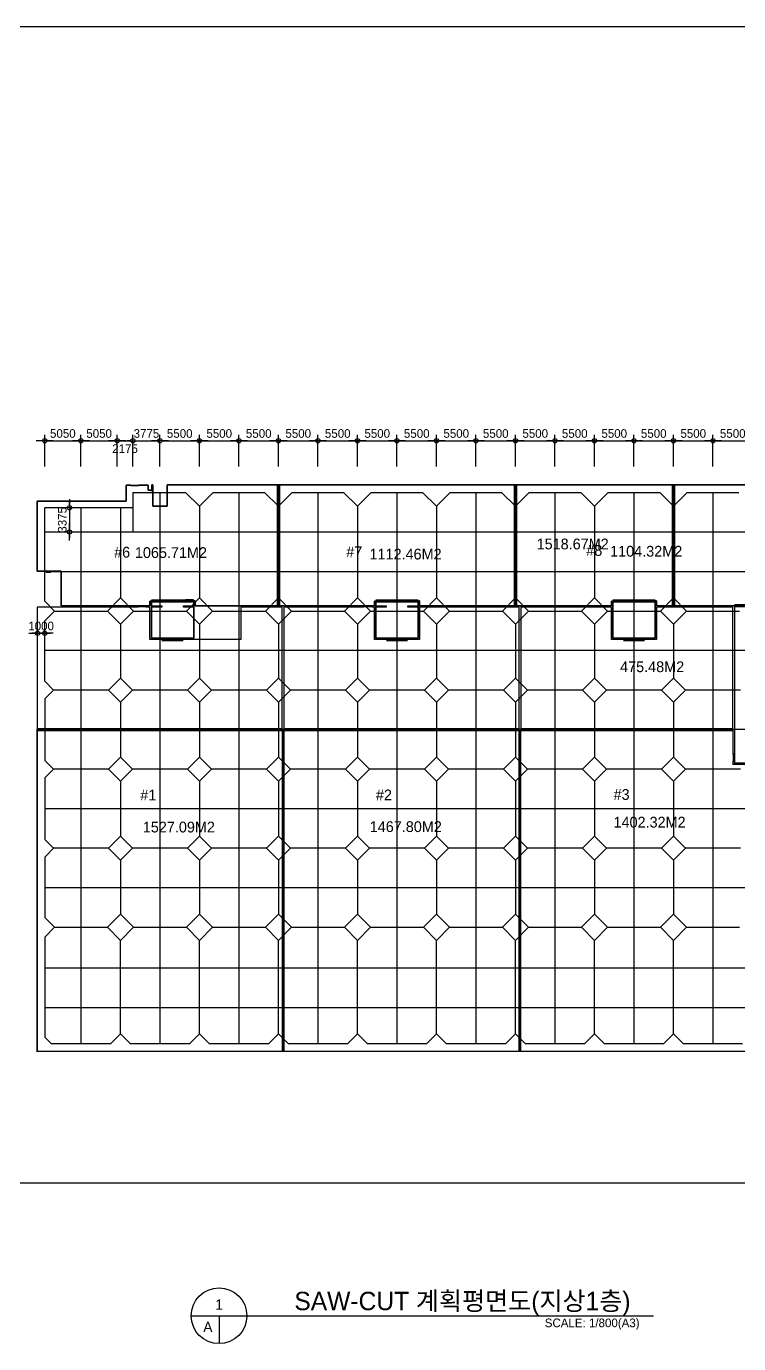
# Model space of a CAD drawing. Header units: millimetres. Extents: x -224470 to 893780, y -1288009 to 197746.
# Drawn here: x 102622 to 201806, y -215939 to -32654 of the extents above; entities that cross this region are included whole.
import ezdxf
from ezdxf.enums import TextEntityAlignment as Align

# ---------------------------------------------------------------- set-up
doc = ezdxf.new("R2010")
doc.units = ezdxf.units.MM
doc.header["$LTSCALE"] = 1000
doc.header["$MEASUREMENT"] = 0
doc.header["$PDSIZE"] = -10
doc.layers.get('0').update_dxf_attribs({"linetype": 'CONTINUOUS'})
doc.layers.get('Defpoints').update_dxf_attribs({"color": 171, "linetype": 'CONTINUOUS'})
for name, color, linetype in [('NDIM', 7, 'CONTINUOUS'), ('SAW-CUT', 6, 'CONTINUOUS'), ('SYM', 7, 'CONTINUOUS'), ('TEXT', 3, 'CONTINUOUS')]:
    doc.layers.add(name, color=color, linetype=linetype)
doc.styles.add('CGS', font='cgse', dxfattribs={"bigfont": 'cgs'})
doc.styles.add('나눔바른고딕', font='')
doc.styles.get('나눔바른고딕').set_extended_font_data('나눔바른고딕')
doc.dimstyles.new('NDIM 1200', dxfattribs={"dimscale": 500, "dimtxt": 3, "dimasz": 1, "dimexe": 2, "dimexo": 2, "dimgap": 1, "dimtad": 1, "dimdec": 0, "dimdsep": 46, "dimtxsty": 'CGS', "dimblk": 'DOT0', "dimcen": 1, "dimdle": 8, "dimclrd": 2, "dimclre": 2, "dimclrt": 2, "dimadec": 0, "dimazin": 0, "dimtfac": 1, "dimtdec": 0, "dimtix": 1, "dimtmove": 2, "dimatfit": 3, "dimldrblk": 'DOT0', "dimfxl": 1, "dimtolj": 1, "dimtzin": 0, "dimlwd": -1, "dimlwe": -1, "dimarcsym": 0})

# ---------------------------------------------------------------- blocks, each defined once
blk = doc.blocks.new('DOT0')
blk.add_line((-3, 0), (3, 0))
at = {"color": 6}
blk.add_circle((0, 0), 0.75, dxfattribs=at)
blk = doc.blocks.new('*D246')
at = {"layer": 'Defpoints', "color": 0, "ltscale": 0.4, "transparency": 16777216}
for p in [(110230, -90309), (105180, -94709), (110230, -94709)]:
    blk.add_point(p, dxfattribs=at)
at = {"layer": 'NDIM', "ltscale": 0.4, "transparency": 16777216}
for p, q in [((105180, -93909), (105180, -89509)), ((110230, -93909), (110230, -89509)), ((105580, -90309), (109830, -90309))]:
    blk.add_line(p, q, dxfattribs=at)
at = {"layer": 'NDIM', "ltscale": 0.4, "transparency": 16777216, "xscale": 400, "yscale": 400, "zscale": 400, "rotation": 180}
blk.add_blockref('DOT0', (105180, -90309), dxfattribs=at)
at = {"layer": 'NDIM', "ltscale": 0.4, "transparency": 16777216, "xscale": 400, "yscale": 400, "zscale": 400}
blk.add_blockref('DOT0', (110230, -90309), dxfattribs=at)
at = {"layer": 'NDIM', "ltscale": 0.4, "transparency": 16777216, "insert": (107705, -89309), "char_height": 1200, "attachment_point": 5, "style": 'CGS'}
blk.add_mtext('\\A1;5050', dxfattribs=at)
blk = doc.blocks.new('*D248')
at = {"layer": 'Defpoints', "color": 0, "ltscale": 0.4, "transparency": 16777216}
for p in [(105180, -117092), (104180, -118692), (105180, -118692)]:
    blk.add_point(p, dxfattribs=at)
at = {"layer": 'NDIM', "ltscale": 0.4, "transparency": 16777216}
for p, q in [((103780, -117092), (103380, -117092)), ((104180, -117892), (104180, -116292)), ((104180, -117092), (105180, -117092)), ((105180, -117892), (105180, -116292)), ((105580, -117092), (105980, -117092))]:
    blk.add_line(p, q, dxfattribs=at)
at = {"layer": 'NDIM', "ltscale": 0.4, "transparency": 16777216, "xscale": 400, "yscale": 400, "zscale": 400}
blk.add_blockref('DOT0', (104180, -117092), dxfattribs=at)
at = {"layer": 'NDIM', "ltscale": 0.4, "transparency": 16777216, "xscale": 400, "yscale": 400, "zscale": 400, "rotation": 180}
blk.add_blockref('DOT0', (105180, -117092), dxfattribs=at)
at = {"layer": 'NDIM', "ltscale": 0.4, "transparency": 16777216, "insert": (104680, -116092), "char_height": 1200, "attachment_point": 5, "style": 'CGS'}
blk.add_mtext('\\A1;1000', dxfattribs=at)
blk = doc.blocks.new('*D250')
at = {"layer": 'Defpoints', "color": 0, "ltscale": 0.4, "transparency": 16777216}
for p in [(115280, -90309), (110230, -94709), (115280, -94709)]:
    blk.add_point(p, dxfattribs=at)
at = {"layer": 'NDIM', "ltscale": 0.4, "transparency": 16777216}
for p, q in [((110230, -93909), (110230, -89509)), ((115280, -93909), (115280, -89509)), ((110630, -90309), (114880, -90309))]:
    blk.add_line(p, q, dxfattribs=at)
at = {"layer": 'NDIM', "ltscale": 0.4, "transparency": 16777216, "xscale": 400, "yscale": 400, "zscale": 400, "rotation": 180}
blk.add_blockref('DOT0', (110230, -90309), dxfattribs=at)
at = {"layer": 'NDIM', "ltscale": 0.4, "transparency": 16777216, "xscale": 400, "yscale": 400, "zscale": 400}
blk.add_blockref('DOT0', (115280, -90309), dxfattribs=at)
at = {"layer": 'NDIM', "ltscale": 0.4, "transparency": 16777216, "insert": (112755, -89309), "char_height": 1200, "attachment_point": 5, "style": 'CGS'}
blk.add_mtext('\\A1;5050', dxfattribs=at)
blk = doc.blocks.new('*D251')
at = {"layer": 'Defpoints', "color": 0, "ltscale": 0.4, "transparency": 16777216}
for p in [(117455, -90309), (115280, -94709), (117455, -94709)]:
    blk.add_point(p, dxfattribs=at)
at = {"layer": 'NDIM', "ltscale": 0.4, "transparency": 16777216}
for p, q in [((115280, -93909), (115280, -89509)), ((117455, -93909), (117455, -89509)), ((115680, -90309), (117055, -90309))]:
    blk.add_line(p, q, dxfattribs=at)
at = {"layer": 'NDIM', "ltscale": 0.4, "transparency": 16777216, "xscale": 400, "yscale": 400, "zscale": 400, "rotation": 180}
blk.add_blockref('DOT0', (115280, -90309), dxfattribs=at)
at = {"layer": 'NDIM', "ltscale": 0.4, "transparency": 16777216, "xscale": 400, "yscale": 400, "zscale": 400}
blk.add_blockref('DOT0', (117455, -90309), dxfattribs=at)
at = {"layer": 'NDIM', "ltscale": 0.4, "transparency": 16777216, "insert": (116368, -91409), "char_height": 1200, "attachment_point": 5, "style": 'CGS'}
blk.add_mtext('\\A1;2175', dxfattribs=at)
blk = doc.blocks.new('*D252')
at = {"layer": 'Defpoints', "color": 0, "ltscale": 0.4, "transparency": 16777216}
for p in [(126730, -90309), (121230, -94709), (126730, -94709)]:
    blk.add_point(p, dxfattribs=at)
at = {"layer": 'NDIM', "ltscale": 0.4, "transparency": 16777216}
for p, q in [((121230, -93909), (121230, -89509)), ((126730, -93909), (126730, -89509)), ((121630, -90309), (126330, -90309))]:
    blk.add_line(p, q, dxfattribs=at)
at = {"layer": 'NDIM', "ltscale": 0.4, "transparency": 16777216, "xscale": 400, "yscale": 400, "zscale": 400, "rotation": 180}
blk.add_blockref('DOT0', (121230, -90309), dxfattribs=at)
at = {"layer": 'NDIM', "ltscale": 0.4, "transparency": 16777216, "xscale": 400, "yscale": 400, "zscale": 400}
blk.add_blockref('DOT0', (126730, -90309), dxfattribs=at)
at = {"layer": 'NDIM', "ltscale": 0.4, "transparency": 16777216, "insert": (123980, -89309), "char_height": 1200, "attachment_point": 5, "style": 'CGS'}
blk.add_mtext('\\A1;5500', dxfattribs=at)
blk = doc.blocks.new('*D256')
at = {"layer": 'Defpoints', "color": 0, "ltscale": 0.4, "transparency": 16777216}
for p in [(121230, -90309), (117455, -94709), (121230, -94709)]:
    blk.add_point(p, dxfattribs=at)
at = {"layer": 'NDIM', "ltscale": 0.4, "transparency": 16777216}
for p, q in [((117455, -93909), (117455, -89509)), ((121230, -93909), (121230, -89509)), ((117055, -90309), (116655, -90309)), ((117455, -90309), (121230, -90309)), ((121630, -90309), (122030, -90309))]:
    blk.add_line(p, q, dxfattribs=at)
at = {"layer": 'NDIM', "ltscale": 0.4, "transparency": 16777216, "xscale": 400, "yscale": 400, "zscale": 400}
blk.add_blockref('DOT0', (117455, -90309), dxfattribs=at)
at = {"layer": 'NDIM', "ltscale": 0.4, "transparency": 16777216, "xscale": 400, "yscale": 400, "zscale": 400, "rotation": 180}
blk.add_blockref('DOT0', (121230, -90309), dxfattribs=at)
at = {"layer": 'NDIM', "ltscale": 0.4, "transparency": 16777216, "insert": (119343, -89309), "char_height": 1200, "attachment_point": 5, "style": 'CGS'}
blk.add_mtext('\\A1;3775', dxfattribs=at)
blk = doc.blocks.new('*D253')
at = {"layer": 'Defpoints', "color": 0, "ltscale": 0.4, "transparency": 16777216}
for p in [(132230, -90309), (126730, -94709), (132230, -94709)]:
    blk.add_point(p, dxfattribs=at)
at = {"layer": 'NDIM', "ltscale": 0.4, "transparency": 16777216}
for p, q in [((126730, -93909), (126730, -89509)), ((132230, -93909), (132230, -89509)), ((127130, -90309), (131830, -90309))]:
    blk.add_line(p, q, dxfattribs=at)
at = {"layer": 'NDIM', "ltscale": 0.4, "transparency": 16777216, "xscale": 400, "yscale": 400, "zscale": 400, "rotation": 180}
blk.add_blockref('DOT0', (126730, -90309), dxfattribs=at)
at = {"layer": 'NDIM', "ltscale": 0.4, "transparency": 16777216, "xscale": 400, "yscale": 400, "zscale": 400}
blk.add_blockref('DOT0', (132230, -90309), dxfattribs=at)
at = {"layer": 'NDIM', "ltscale": 0.4, "transparency": 16777216, "insert": (129480, -89309), "char_height": 1200, "attachment_point": 5, "style": 'CGS'}
blk.add_mtext('\\A1;5500', dxfattribs=at)
blk = doc.blocks.new('*D254')
at = {"layer": 'Defpoints', "color": 0, "ltscale": 0.4, "transparency": 16777216}
for p in [(137730, -90309), (132230, -94709), (137730, -94709)]:
    blk.add_point(p, dxfattribs=at)
at = {"layer": 'NDIM', "ltscale": 0.4, "transparency": 16777216}
for p, q in [((132230, -93909), (132230, -89509)), ((137730, -93909), (137730, -89509)), ((132630, -90309), (137330, -90309))]:
    blk.add_line(p, q, dxfattribs=at)
at = {"layer": 'NDIM', "ltscale": 0.4, "transparency": 16777216, "xscale": 400, "yscale": 400, "zscale": 400, "rotation": 180}
blk.add_blockref('DOT0', (132230, -90309), dxfattribs=at)
at = {"layer": 'NDIM', "ltscale": 0.4, "transparency": 16777216, "xscale": 400, "yscale": 400, "zscale": 400}
blk.add_blockref('DOT0', (137730, -90309), dxfattribs=at)
at = {"layer": 'NDIM', "ltscale": 0.4, "transparency": 16777216, "insert": (134980, -89309), "char_height": 1200, "attachment_point": 5, "style": 'CGS'}
blk.add_mtext('\\A1;5500', dxfattribs=at)
blk = doc.blocks.new('*D255')
at = {"layer": 'Defpoints', "color": 0, "ltscale": 0.4, "transparency": 16777216}
for p in [(143230, -90309), (137730, -94709), (143230, -94709)]:
    blk.add_point(p, dxfattribs=at)
at = {"layer": 'NDIM', "ltscale": 0.4, "transparency": 16777216}
for p, q in [((137730, -93909), (137730, -89509)), ((143230, -93909), (143230, -89509)), ((138130, -90309), (142830, -90309))]:
    blk.add_line(p, q, dxfattribs=at)
at = {"layer": 'NDIM', "ltscale": 0.4, "transparency": 16777216, "xscale": 400, "yscale": 400, "zscale": 400, "rotation": 180}
blk.add_blockref('DOT0', (137730, -90309), dxfattribs=at)
at = {"layer": 'NDIM', "ltscale": 0.4, "transparency": 16777216, "xscale": 400, "yscale": 400, "zscale": 400}
blk.add_blockref('DOT0', (143230, -90309), dxfattribs=at)
at = {"layer": 'NDIM', "ltscale": 0.4, "transparency": 16777216, "insert": (140480, -89309), "char_height": 1200, "attachment_point": 5, "style": 'CGS'}
blk.add_mtext('\\A1;5500', dxfattribs=at)
blk = doc.blocks.new('*D257')
at = {"layer": 'Defpoints', "color": 0, "ltscale": 0.4, "transparency": 16777216}
for p in [(148730, -90309), (143230, -94709), (148730, -94709)]:
    blk.add_point(p, dxfattribs=at)
at = {"layer": 'NDIM', "ltscale": 0.4, "transparency": 16777216}
for p, q in [((143230, -93909), (143230, -89509)), ((148730, -93909), (148730, -89509)), ((143630, -90309), (148330, -90309))]:
    blk.add_line(p, q, dxfattribs=at)
at = {"layer": 'NDIM', "ltscale": 0.4, "transparency": 16777216, "xscale": 400, "yscale": 400, "zscale": 400, "rotation": 180}
blk.add_blockref('DOT0', (143230, -90309), dxfattribs=at)
at = {"layer": 'NDIM', "ltscale": 0.4, "transparency": 16777216, "xscale": 400, "yscale": 400, "zscale": 400}
blk.add_blockref('DOT0', (148730, -90309), dxfattribs=at)
at = {"layer": 'NDIM', "ltscale": 0.4, "transparency": 16777216, "insert": (145980, -89309), "char_height": 1200, "attachment_point": 5, "style": 'CGS'}
blk.add_mtext('\\A1;5500', dxfattribs=at)
blk = doc.blocks.new('*D258')
at = {"layer": 'Defpoints', "color": 0, "ltscale": 0.4, "transparency": 16777216}
for p in [(154230, -90309), (148730, -94709), (154230, -94709)]:
    blk.add_point(p, dxfattribs=at)
at = {"layer": 'NDIM', "ltscale": 0.4, "transparency": 16777216}
for p, q in [((148730, -93909), (148730, -89509)), ((154230, -93909), (154230, -89509)), ((149130, -90309), (153830, -90309))]:
    blk.add_line(p, q, dxfattribs=at)
at = {"layer": 'NDIM', "ltscale": 0.4, "transparency": 16777216, "xscale": 400, "yscale": 400, "zscale": 400, "rotation": 180}
blk.add_blockref('DOT0', (148730, -90309), dxfattribs=at)
at = {"layer": 'NDIM', "ltscale": 0.4, "transparency": 16777216, "xscale": 400, "yscale": 400, "zscale": 400}
blk.add_blockref('DOT0', (154230, -90309), dxfattribs=at)
at = {"layer": 'NDIM', "ltscale": 0.4, "transparency": 16777216, "insert": (151480, -89309), "char_height": 1200, "attachment_point": 5, "style": 'CGS'}
blk.add_mtext('\\A1;5500', dxfattribs=at)
blk = doc.blocks.new('*D259')
at = {"layer": 'Defpoints', "color": 0, "ltscale": 0.4, "transparency": 16777216}
for p in [(159730, -90309), (154230, -94709), (159730, -94709)]:
    blk.add_point(p, dxfattribs=at)
at = {"layer": 'NDIM', "ltscale": 0.4, "transparency": 16777216}
for p, q in [((154230, -93909), (154230, -89509)), ((159730, -93909), (159730, -89509)), ((154630, -90309), (159330, -90309))]:
    blk.add_line(p, q, dxfattribs=at)
at = {"layer": 'NDIM', "ltscale": 0.4, "transparency": 16777216, "xscale": 400, "yscale": 400, "zscale": 400, "rotation": 180}
blk.add_blockref('DOT0', (154230, -90309), dxfattribs=at)
at = {"layer": 'NDIM', "ltscale": 0.4, "transparency": 16777216, "xscale": 400, "yscale": 400, "zscale": 400}
blk.add_blockref('DOT0', (159730, -90309), dxfattribs=at)
at = {"layer": 'NDIM', "ltscale": 0.4, "transparency": 16777216, "insert": (156980, -89309), "char_height": 1200, "attachment_point": 5, "style": 'CGS'}
blk.add_mtext('\\A1;5500', dxfattribs=at)
blk = doc.blocks.new('*D260')
at = {"layer": 'Defpoints', "color": 0, "ltscale": 0.4, "transparency": 16777216}
for p in [(165230, -90309), (159730, -94709), (165230, -94709)]:
    blk.add_point(p, dxfattribs=at)
at = {"layer": 'NDIM', "ltscale": 0.4, "transparency": 16777216}
for p, q in [((159730, -93909), (159730, -89509)), ((165230, -93909), (165230, -89509)), ((160130, -90309), (164830, -90309))]:
    blk.add_line(p, q, dxfattribs=at)
at = {"layer": 'NDIM', "ltscale": 0.4, "transparency": 16777216, "xscale": 400, "yscale": 400, "zscale": 400, "rotation": 180}
blk.add_blockref('DOT0', (159730, -90309), dxfattribs=at)
at = {"layer": 'NDIM', "ltscale": 0.4, "transparency": 16777216, "xscale": 400, "yscale": 400, "zscale": 400}
blk.add_blockref('DOT0', (165230, -90309), dxfattribs=at)
at = {"layer": 'NDIM', "ltscale": 0.4, "transparency": 16777216, "insert": (162480, -89309), "char_height": 1200, "attachment_point": 5, "style": 'CGS'}
blk.add_mtext('\\A1;5500', dxfattribs=at)
blk = doc.blocks.new('*D261')
at = {"layer": 'Defpoints', "color": 0, "ltscale": 0.4, "transparency": 16777216}
for p in [(170730, -90309), (165230, -94709), (170730, -94709)]:
    blk.add_point(p, dxfattribs=at)
at = {"layer": 'NDIM', "ltscale": 0.4, "transparency": 16777216}
for p, q in [((165230, -93909), (165230, -89509)), ((170730, -93909), (170730, -89509)), ((165630, -90309), (170330, -90309))]:
    blk.add_line(p, q, dxfattribs=at)
at = {"layer": 'NDIM', "ltscale": 0.4, "transparency": 16777216, "xscale": 400, "yscale": 400, "zscale": 400, "rotation": 180}
blk.add_blockref('DOT0', (165230, -90309), dxfattribs=at)
at = {"layer": 'NDIM', "ltscale": 0.4, "transparency": 16777216, "xscale": 400, "yscale": 400, "zscale": 400}
blk.add_blockref('DOT0', (170730, -90309), dxfattribs=at)
at = {"layer": 'NDIM', "ltscale": 0.4, "transparency": 16777216, "insert": (167980, -89309), "char_height": 1200, "attachment_point": 5, "style": 'CGS'}
blk.add_mtext('\\A1;5500', dxfattribs=at)
blk = doc.blocks.new('*D262')
at = {"layer": 'Defpoints', "color": 0, "ltscale": 0.4, "transparency": 16777216}
for p in [(176230, -90309), (170730, -94709), (176230, -94709)]:
    blk.add_point(p, dxfattribs=at)
at = {"layer": 'NDIM', "ltscale": 0.4, "transparency": 16777216}
for p, q in [((170730, -93909), (170730, -89509)), ((176230, -93909), (176230, -89509)), ((171130, -90309), (175830, -90309))]:
    blk.add_line(p, q, dxfattribs=at)
at = {"layer": 'NDIM', "ltscale": 0.4, "transparency": 16777216, "xscale": 400, "yscale": 400, "zscale": 400, "rotation": 180}
blk.add_blockref('DOT0', (170730, -90309), dxfattribs=at)
at = {"layer": 'NDIM', "ltscale": 0.4, "transparency": 16777216, "xscale": 400, "yscale": 400, "zscale": 400}
blk.add_blockref('DOT0', (176230, -90309), dxfattribs=at)
at = {"layer": 'NDIM', "ltscale": 0.4, "transparency": 16777216, "insert": (173480, -89309), "char_height": 1200, "attachment_point": 5, "style": 'CGS'}
blk.add_mtext('\\A1;5500', dxfattribs=at)
blk = doc.blocks.new('*D263')
at = {"layer": 'Defpoints', "color": 0, "ltscale": 0.4, "transparency": 16777216}
for p in [(181730, -90309), (176230, -94709), (181730, -94709)]:
    blk.add_point(p, dxfattribs=at)
at = {"layer": 'NDIM', "ltscale": 0.4, "transparency": 16777216}
for p, q in [((176230, -93909), (176230, -89509)), ((181730, -93909), (181730, -89509)), ((176630, -90309), (181330, -90309))]:
    blk.add_line(p, q, dxfattribs=at)
at = {"layer": 'NDIM', "ltscale": 0.4, "transparency": 16777216, "xscale": 400, "yscale": 400, "zscale": 400, "rotation": 180}
blk.add_blockref('DOT0', (176230, -90309), dxfattribs=at)
at = {"layer": 'NDIM', "ltscale": 0.4, "transparency": 16777216, "xscale": 400, "yscale": 400, "zscale": 400}
blk.add_blockref('DOT0', (181730, -90309), dxfattribs=at)
at = {"layer": 'NDIM', "ltscale": 0.4, "transparency": 16777216, "insert": (178980, -89309), "char_height": 1200, "attachment_point": 5, "style": 'CGS'}
blk.add_mtext('\\A1;5500', dxfattribs=at)
blk = doc.blocks.new('*D264')
at = {"layer": 'Defpoints', "color": 0, "ltscale": 0.4, "transparency": 16777216}
for p in [(187230, -90309), (181730, -94709), (187230, -94709)]:
    blk.add_point(p, dxfattribs=at)
at = {"layer": 'NDIM', "ltscale": 0.4, "transparency": 16777216}
for p, q in [((181730, -93909), (181730, -89509)), ((187230, -93909), (187230, -89509)), ((182130, -90309), (186830, -90309))]:
    blk.add_line(p, q, dxfattribs=at)
at = {"layer": 'NDIM', "ltscale": 0.4, "transparency": 16777216, "xscale": 400, "yscale": 400, "zscale": 400, "rotation": 180}
blk.add_blockref('DOT0', (181730, -90309), dxfattribs=at)
at = {"layer": 'NDIM', "ltscale": 0.4, "transparency": 16777216, "xscale": 400, "yscale": 400, "zscale": 400}
blk.add_blockref('DOT0', (187230, -90309), dxfattribs=at)
at = {"layer": 'NDIM', "ltscale": 0.4, "transparency": 16777216, "insert": (184480, -89309), "char_height": 1200, "attachment_point": 5, "style": 'CGS'}
blk.add_mtext('\\A1;5500', dxfattribs=at)
blk = doc.blocks.new('*D265')
at = {"layer": 'Defpoints', "color": 0, "ltscale": 0.4, "transparency": 16777216}
for p in [(192730, -90309), (187230, -94709), (192730, -94709)]:
    blk.add_point(p, dxfattribs=at)
at = {"layer": 'NDIM', "ltscale": 0.4, "transparency": 16777216}
for p, q in [((187230, -93909), (187230, -89509)), ((192730, -93909), (192730, -89509)), ((187630, -90309), (192330, -90309))]:
    blk.add_line(p, q, dxfattribs=at)
at = {"layer": 'NDIM', "ltscale": 0.4, "transparency": 16777216, "xscale": 400, "yscale": 400, "zscale": 400, "rotation": 180}
blk.add_blockref('DOT0', (187230, -90309), dxfattribs=at)
at = {"layer": 'NDIM', "ltscale": 0.4, "transparency": 16777216, "xscale": 400, "yscale": 400, "zscale": 400}
blk.add_blockref('DOT0', (192730, -90309), dxfattribs=at)
at = {"layer": 'NDIM', "ltscale": 0.4, "transparency": 16777216, "insert": (189980, -89309), "char_height": 1200, "attachment_point": 5, "style": 'CGS'}
blk.add_mtext('\\A1;5500', dxfattribs=at)
blk = doc.blocks.new('*D266')
at = {"layer": 'Defpoints', "color": 0, "ltscale": 0.4, "transparency": 16777216}
for p in [(198230, -90309), (192730, -94709), (198230, -94709)]:
    blk.add_point(p, dxfattribs=at)
at = {"layer": 'NDIM', "ltscale": 0.4, "transparency": 16777216}
for p, q in [((192730, -93909), (192730, -89509)), ((198230, -93909), (198230, -89509)), ((193130, -90309), (197830, -90309))]:
    blk.add_line(p, q, dxfattribs=at)
at = {"layer": 'NDIM', "ltscale": 0.4, "transparency": 16777216, "xscale": 400, "yscale": 400, "zscale": 400, "rotation": 180}
blk.add_blockref('DOT0', (192730, -90309), dxfattribs=at)
at = {"layer": 'NDIM', "ltscale": 0.4, "transparency": 16777216, "xscale": 400, "yscale": 400, "zscale": 400}
blk.add_blockref('DOT0', (198230, -90309), dxfattribs=at)
at = {"layer": 'NDIM', "ltscale": 0.4, "transparency": 16777216, "insert": (195480, -89309), "char_height": 1200, "attachment_point": 5, "style": 'CGS'}
blk.add_mtext('\\A1;5500', dxfattribs=at)
blk = doc.blocks.new('*D267')
at = {"layer": 'Defpoints', "color": 0, "ltscale": 0.4, "transparency": 16777216}
for p in [(203730, -90309), (198230, -94709), (203730, -94709)]:
    blk.add_point(p, dxfattribs=at)
at = {"layer": 'NDIM', "ltscale": 0.4, "transparency": 16777216}
for p, q in [((198230, -93909), (198230, -89509)), ((203730, -93909), (203730, -89509)), ((198630, -90309), (203330, -90309))]:
    blk.add_line(p, q, dxfattribs=at)
at = {"layer": 'NDIM', "ltscale": 0.4, "transparency": 16777216, "xscale": 400, "yscale": 400, "zscale": 400, "rotation": 180}
blk.add_blockref('DOT0', (198230, -90309), dxfattribs=at)
at = {"layer": 'NDIM', "ltscale": 0.4, "transparency": 16777216, "xscale": 400, "yscale": 400, "zscale": 400}
blk.add_blockref('DOT0', (203730, -90309), dxfattribs=at)
at = {"layer": 'NDIM', "ltscale": 0.4, "transparency": 16777216, "insert": (200980, -89309), "char_height": 1200, "attachment_point": 5, "style": 'CGS'}
blk.add_mtext('\\A1;5500', dxfattribs=at)
blk = doc.blocks.new('*D344')
at = {"layer": 'Defpoints', "color": 0, "ltscale": 0.4, "transparency": 16777216}
for p in [(110230, -99634), (108630, -103009), (110230, -103009)]:
    blk.add_point(p, dxfattribs=at)
at = {"layer": 'NDIM', "ltscale": 0.4, "transparency": 16777216}
for p, q in [((108630, -99234), (108630, -98834)), ((109430, -99634), (107830, -99634)), ((108630, -99634), (108630, -103009)), ((109430, -103009), (107830, -103009)), ((108630, -103409), (108630, -103809))]:
    blk.add_line(p, q, dxfattribs=at)
at = {"layer": 'NDIM', "ltscale": 0.4, "transparency": 16777216, "xscale": 400, "yscale": 400, "zscale": 400}
for p, rotation in [((108630, -99634), 270), ((108630, -103009), 90)]:
    blk.add_blockref('DOT0', p, dxfattribs=dict(at, rotation=rotation))
at = {"layer": 'NDIM', "ltscale": 0.4, "transparency": 16777216, "insert": (107630, -101322), "char_height": 1200, "attachment_point": 5, "rotation": 90, "style": 'CGS'}
blk.add_mtext('\\A1;3375', dxfattribs=at)

msp = doc.modelspace()

# ---------------------------------------------------------------- linework, layer by layer
at = {"color": 3, "ltscale": 10000}
for points in [[(120080.1, -96434.5), (120080.1, -97234.5), (120005.1, -97234.5), (120005.1, -97184.5), (119605.1, -97184.5), (119605.1, -96509.5), (118255.1, -96509.5), (118255.1, -96584.5), (117155.1, -96584.5), (117155.1, -96509.5), (116530.1, -96509.5), (116530.1, -98709.5), (104130.1, -98709.5), (104130.1, -108459.5), (105380.1, -108459.5), (105380.1, -108609.5), (106030.1, -108609.5), (106030.1, -108459.5), (107480.1, -108459.5), (107480.1, -113259.5), (119830.1, -113259.5), (119830.1, -112609.5), (120030.1, -112609.5), (120030.1, -113259.5), (121470.1, -113259.5), (121470.5, -113459.5), (120030.1, -113459.5), (120030.1, -117759.5), (121480.1, -117759.5), (121480.1, -117747), (121525.1, -117747), (121525.1, -117972), (121480.1, -117972), (121480.1, -117959.5), (119830.1, -117959.5), (119830.1, -113459.5), (119280.1, -113459.5), (119280.1, -113409.5), (118180.1, -113409.5), (118180.1, -113459.5), (104130.1, -113459.5), (104130.1, -130509.5), (138255.1, -130509.5), (138255.1, -113459.5), (132480.1, -113459.5), (132480.1, -117959.5), (124480.1, -117959.5), (124480.1, -117972), (124435.1, -117972), (124435.1, -117747), (124480.1, -117747), (124480.1, -117759.5), (125930.1, -117759.5), (125930.1, -113459.5), (124490.1, -113459.5), (124490.1, -113259.5), (125930.1, -113259.5), (125930.1, -112602.8), (126130.1, -112602.8), (126130.1, -113259.5), (137730.1, -113259.5), (137730.1, -96434.5), (122230.1, -96434.5), (122230.1, -99434.5), (120230.1, -99434.5), (120230.1, -96434.5), (120080.1, -96434.5)], [(203730.1, -96434.5), (170730.1, -96434.5), (170730.1, -113259.5)], [(170730.1, -113259.5), (184080.1, -113259.5), (184080.1, -112609.5), (184280.1, -112609.5), (184280.1, -117759.5), (185730.1, -117759.5), (185730.1, -117959.5), (184080.1, -117959.5), (184080.1, -113459.5), (171455.1, -113459.5), (171455.1, -130509.5), (201005.1, -130509.5), (201005.1, -113459.5), (190380.1, -113459.5), (190380.1, -117959.5), (188730.1, -117959.5), (188730.1, -117759.5), (190180.1, -117759.5), (190180.1, -112602.8), (190380.1, -112602.8), (190380.1, -113259.5), (201205.1, -113259.5), (201205.1, -135109.5), (204280.1, -135109.5)]]:
    msp.add_lwpolyline(points, dxfattribs=at)
at = {"color": 2, "ltscale": 10000}
msp.add_lwpolyline([(192730.1, -113259.5), (190380.1, -113259.5), (190380.1, -112602.8), (190180.1, -112602.8), (190180.1, -117759.5), (184280.1, -117759.5), (184280.1, -112609.5), (184080.1, -112609.5), (184080.1, -113259.5), (157380.1, -113259.5), (157380.1, -112602.8), (157180.1, -112602.8), (157180.1, -117759.5), (151280.1, -117759.5), (151280.1, -112609.5), (151080.1, -112609.5), (151080.1, -113259.5), (126130.1, -113259.5), (126130.1, -112602.8), (125928.6, -112602.8), (125930.1, -117759.5), (120030.1, -117759.5), (120031.6, -112611), (119830.1, -112609.5), (119830.1, -113259.5), (107480.1, -113259.5), (107480.1, -108459.5), (104130.1, -108459.5), (104130.1, -98709.5), (116530.1, -98709.5), (116530.1, -96509.5), (119605.1, -96509.5), (119605.1, -97184.5), (120005.1, -97184.5), (120005.1, -97234.5), (120080.1, -97234.5), (120080.1, -96434.5), (120230.1, -96434.5), (120230.1, -99434.5), (122230.1, -99434.5), (122230.1, -96434.5), (192730.1, -96434.5)], close=True, dxfattribs=at)
at = {"color": 1, "ltscale": 10000, "const_width": 500}
for points in [[(137730.1, -96434.5), (137730.1, -113259.5)], [(170730.1, -96434.5), (170730.1, -113259.5)], [(192730.1, -96434.5), (192730.1, -113259.5)], [(120030.1, -112609.5), (125930.1, -112602.8)], [(151280.1, -112609.5), (157180.1, -112609.5)], [(184280.1, -112609.5), (190180.1, -112609.5)], [(201205.1, -113259.5), (203005.1, -113259.5)], [(121480.1, -117959.5), (124480.1, -117959.5)], [(152730.1, -117959.5), (155730.1, -117959.5)], [(185730.1, -117959.5), (188730.1, -117959.5)], [(138255.1, -130509.5), (104130.1, -130509.5)], [(171255.1, -130509.5), (138455.1, -130509.5)], [(201005.1, -130509.5), (171455.1, -130509.5)]]:
    msp.add_lwpolyline(points, dxfattribs=at)
at = {"color": 3, "ltscale": 10000}
msp.add_lwpolyline([(137730.1, -96434.5), (137730.1, -113259.5), (151080.1, -113259.5), (151080.1, -112609.5), (151280.1, -112609.5), (151280.1, -113259.5), (152720.1, -113259.5), (152720.1, -113459.5), (151280.1, -113459.5), (151280.1, -117759.5), (152730.1, -117759.5), (152730.1, -117747), (152775.1, -117747), (152775.1, -117972), (152730.1, -117972), (152730.1, -117959.5), (151080.1, -117959.5), (151080.1, -113459.5), (150730.1, -113459.5), (150730.1, -113409.5), (149630.1, -113409.5), (149630.1, -113459.5), (138455.1, -113459.5), (138455.1, -130509.5), (171255.1, -130509.5), (171255.1, -113459.5), (157380.1, -113459.5), (157380.1, -117959.5), (155730.1, -117959.5), (155730.1, -117972), (155685.1, -117972), (155685.1, -117747), (155730.1, -117747), (155730.1, -117759.5), (157180.1, -117759.5), (157180.1, -113459.5), (155740.1, -113459.5), (155740.1, -113259.5), (157180.1, -113259.5), (157180.1, -112602.8), (157380.1, -112602.8), (157380.1, -113259.5), (170730.1, -113259.5), (170730.1, -96434.5)], close=True, dxfattribs=at)
at = {"color": 2, "ltscale": 10000}
for points in [[(218680.1, -113259.5), (192730.1, -113259.5), (192730.1, -96434.5), (252230.1, -96434.5)], [(201005.1, -113459.5), (190380.1, -113459.5), (190380.1, -117959.5), (184080.1, -117959.5), (184080.1, -113459.5), (171455.1, -113459.5), (171455.1, -130509.5), (201005.1, -130509.5), (201005.1, -113459.5)]]:
    msp.add_lwpolyline(points, dxfattribs=at)
at = {"color": 4, "ltscale": 10000}
msp.add_lwpolyline([(138455.1, -113459.5), (138455.1, -175259.5), (171255.1, -175259.5), (171255.1, -113459.5), (157380.1, -113459.5), (157380.1, -117959.5), (155730.1, -117959.5), (155730.1, -117972), (155685.1, -117972), (152730.1, -117972), (152730.1, -117959.5), (151080.1, -117959.5), (151080.1, -113459.5), (150730.1, -113459.5), (150730.1, -113409.5), (149630.1, -113409.5), (149630.1, -113459.5), (138455.1, -113459.5)], dxfattribs=at)
at = {"color": 3, "ltscale": 10000, "const_width": 200}
for points in [[(104130.1, -130509.5), (104130.1, -175259.5), (138255.1, -175259.5), (138255.1, -130509.5), (104130.1, -130509.5)], [(138455.1, -130509.5), (138455.1, -175259.5), (171255.1, -175259.5), (171255.1, -130509.5), (138455.1, -130509.5)], [(171455.1, -130509.5), (171455.1, -175259.5), (203005.1, -175259.5), (203005.1, -135309.5), (201005.1, -135309.5), (201005.1, -134959.5), (201055.1, -134959.5), (201055.1, -133859.5), (201005.1, -133859.5), (201005.1, -130509.5), (171455.1, -130509.5)]]:
    msp.add_lwpolyline(points, dxfattribs=at)
at = {"layer": 'Defpoints', "ltscale": 10000}
msp.add_lwpolyline([(292000, -193621.9), (8000, -193621.9), (8000, -32654.1), (292000, -32654.1)], close=True, dxfattribs=at)
at = {"layer": 'SAW-CUT', "ltscale": 10000}
for p, q in [((117455.1, -97509.5), (117455.1, -99634.5)), ((117455.1, -97509.5), (124805.8, -97509.5)), ((121230.1, -97509.5), (121230.1, -174209.5)), ((124805.8, -97509.5), (126730.1, -99433.7)), ((126730.1, -99433.7), (128654.4, -97509.5)), ((128654.4, -97509.5), (135805.8, -97509.5)), ((132230.1, -97509.5), (132230.1, -174209.5)), ((135805.8, -97509.5), (137730.1, -99433.7)), ((137730.1, -99433.7), (139654.4, -97509.5)), ((139654.4, -97509.5), (146805.8, -97509.5)), ((143230.1, -97509.5), (143230.1, -174209.5)), ((146805.8, -97509.5), (148730.1, -99433.7)), ((148730.1, -99433.7), (150654.4, -97509.5)), ((150654.4, -97509.5), (157805.8, -97509.5)), ((154230.1, -97509.5), (154230.1, -174209.5)), ((157805.8, -97509.5), (159730.1, -99433.7)), ((159730.1, -99433.7), (161654.4, -97509.5)), ((161654.4, -97509.5), (168805.8, -97509.5)), ((165230.1, -97509.5), (165230.1, -174209.5)), ((168805.8, -97509.5), (170730.1, -99433.7)), ((170730.1, -99433.7), (172654.4, -97509.5)), ((172654.4, -97509.5), (179805.8, -97509.5)), ((176230.1, -97509.5), (176230.1, -174209.5)), ((179805.8, -97509.5), (181730.1, -99433.7)), ((181730.1, -99433.7), (183654.4, -97509.5)), ((183654.4, -97509.5), (190805.8, -97509.5)), ((187230.1, -97509.5), (187230.1, -174209.5)), ((190805.8, -97509.5), (192730.1, -99433.7)), ((192730.1, -99433.7), (194654.4, -97509.5)), ((194654.4, -97509.5), (201805.8, -97509.5)), ((198230.1, -97509.5), (198230.1, -174209.5)), ((117455.1, -99634.5), (105180.1, -99634.5)), ((110230.1, -99634.5), (110230.1, -174209.5)), ((115730.1, -99634.5), (115730.1, -112185.2)), ((117455.1, -99634.5), (117455.1, -103009.5)), ((126730.1, -99433.7), (126730.1, -112185.2)), ((137730.1, -99433.7), (137730.1, -112185.2)), ((148730.1, -99433.7), (148730.1, -112185.2)), ((159730.1, -99433.7), (159730.1, -112185.2)), ((170730.1, -99433.7), (170730.1, -112185.2)), ((181730.1, -99433.7), (181730.1, -112185.2)), ((269730.1, -103009.5), (105180.1, -103009.5)), ((105180.1, -108509.5), (269730.1, -108509.5)), ((106554.4, -114009.5), (113905.8, -114009.5)), ((117554.4, -114009.5), (124905.8, -114009.5)), ((128554.4, -114009.5), (135905.8, -114009.5)), ((139554.4, -114009.5), (146905.8, -114009.5)), ((150554.4, -114009.5), (157905.8, -114009.5)), ((161554.4, -114009.5), (168905.8, -114009.5)), ((172554.4, -114009.5), (179905.8, -114009.5)), ((183554.4, -114009.5), (190905.8, -114009.5)), ((194554.4, -114009.5), (201905.8, -114009.5)), ((115730.1, -115833.7), (115730.1, -123335.2)), ((126730.1, -115833.7), (126730.1, -123335.2)), ((137730.1, -115833.7), (137730.1, -123335.2)), ((148730.1, -115833.7), (148730.1, -123335.2)), ((159730.1, -115833.7), (159730.1, -123335.2)), ((170730.1, -115833.7), (170730.1, -123335.2)), ((181730.1, -115833.7), (181730.1, -123335.2)), ((192730.1, -115833.7), (192730.1, -123335.2)), ((276255.1, -119509.5), (105180.1, -119509.5)), ((105180.1, -126233.7), (105180.1, -134785.2)), ((114055.8, -125009.5), (106404.4, -125009.5)), ((125055.8, -125009.5), (117404.4, -125009.5)), ((136055.8, -125009.5), (128404.4, -125009.5)), ((147055.8, -125009.5), (139404.4, -125009.5)), ((158055.8, -125009.5), (150404.4, -125009.5)), ((169055.8, -125009.5), (161404.4, -125009.5)), ((180055.8, -125009.5), (172404.4, -125009.5)), ((191055.8, -125009.5), (183404.4, -125009.5)), ((202055.8, -125009.5), (194404.4, -125009.5)), ((115730.1, -126683.7), (115730.1, -134335.2)), ((126730.1, -126683.7), (126730.1, -134335.2)), ((137730.1, -126683.7), (137730.1, -134335.2)), ((148730.1, -126683.7), (148730.1, -134335.2)), ((159730.1, -126683.7), (159730.1, -134335.2)), ((170730.1, -126683.7), (170730.1, -134335.2)), ((181730.1, -126683.7), (181730.1, -134335.2)), ((192730.1, -126683.7), (192730.1, -134335.2)), ((276255.1, -130509.5), (105180.1, -130509.5)), ((105180.1, -137233.7), (105180.1, -145785.2)), ((114055.8, -136009.5), (106404.4, -136009.5)), ((125055.8, -136009.5), (117404.4, -136009.5)), ((136055.8, -136009.5), (128404.4, -136009.5)), ((147055.8, -136009.5), (139404.4, -136009.5)), ((158055.8, -136009.5), (150404.4, -136009.5)), ((169055.8, -136009.5), (161404.4, -136009.5)), ((180055.8, -136009.5), (172404.4, -136009.5)), ((191055.8, -136009.5), (183404.4, -136009.5)), ((202055.8, -136009.5), (194404.4, -136009.5)), ((115730.1, -137683.7), (115730.1, -145335.2)), ((126730.1, -137683.7), (126730.1, -145335.2)), ((137730.1, -137683.7), (137730.1, -145335.2)), ((148730.1, -137683.7), (148730.1, -145335.2)), ((159730.1, -137683.7), (159730.1, -145335.2)), ((170730.1, -137683.7), (170730.1, -145335.2)), ((181730.1, -137683.7), (181730.1, -145335.2)), ((192730.1, -137683.7), (192730.1, -145335.2)), ((276255.1, -141509.5), (105180.1, -141509.5)), ((105180.1, -148233.7), (105180.1, -156635.2)), ((114055.8, -147009.5), (106404.4, -147009.5)), ((125055.8, -147009.5), (117404.4, -147009.5)), ((136055.8, -147009.5), (128404.4, -147009.5)), ((147055.8, -147009.5), (139404.4, -147009.5)), ((158055.8, -147009.5), (150404.4, -147009.5)), ((169055.8, -147009.5), (161404.4, -147009.5)), ((180055.8, -147009.5), (172404.4, -147009.5)), ((191055.8, -147009.5), (183404.4, -147009.5)), ((202055.8, -147009.5), (194404.4, -147009.5)), ((115730.1, -148683.7), (115730.1, -156185.2)), ((126730.1, -148683.7), (126730.1, -156185.2)), ((137730.1, -148683.7), (137730.1, -156185.2)), ((148730.1, -148683.7), (148730.1, -156185.2)), ((159730.1, -148683.7), (159730.1, -156185.2)), ((170730.1, -148683.7), (170730.1, -156185.2)), ((181730.1, -148683.7), (181730.1, -156185.2)), ((192730.1, -148683.7), (192730.1, -156185.2)), ((276255.1, -152509.5), (105180.1, -152509.5)), ((105180.1, -159383.7), (105180.1, -173285.2)), ((106554.4, -158009.5), (113905.8, -158009.5)), ((117554.4, -158009.5), (124905.8, -158009.5)), ((128554.4, -158009.5), (135905.8, -158009.5)), ((139554.4, -158009.5), (146905.8, -158009.5)), ((150554.4, -158009.5), (157905.8, -158009.5)), ((161554.4, -158009.5), (168905.8, -158009.5)), ((172554.4, -158009.5), (179905.8, -158009.5)), ((183554.4, -158009.5), (190905.8, -158009.5)), ((194554.4, -158009.5), (201905.8, -158009.5)), ((115730.1, -172835.2), (115730.1, -159833.7)), ((126730.1, -172835.2), (126730.1, -159833.7)), ((137730.1, -172835.2), (137730.1, -159833.7)), ((148730.1, -172835.2), (148730.1, -159833.7)), ((159730.1, -172835.2), (159730.1, -159833.7)), ((170730.1, -172835.2), (170730.1, -159833.7)), ((181730.1, -172835.2), (181730.1, -159833.7)), ((192730.1, -172835.2), (192730.1, -159833.7)), ((269080.1, -163709.5), (105180.1, -163709.5)), ((269080.1, -169209.5), (105180.1, -169209.5)), ((159730.1, -172835.2), (158355.8, -174209.5)), ((161104.4, -174209.5), (159730.1, -172835.2)), ((170730.1, -172835.2), (169355.8, -174209.5)), ((172104.4, -174209.5), (170730.1, -172835.2)), ((181730.1, -172835.2), (180355.8, -174209.5)), ((183104.4, -174209.5), (181730.1, -172835.2)), ((192730.1, -172835.2), (191355.8, -174209.5)), ((194104.4, -174209.5), (192730.1, -172835.2)), ((169355.8, -174209.5), (161104.4, -174209.5)), ((180355.8, -174209.5), (172104.4, -174209.5)), ((191355.8, -174209.5), (183104.4, -174209.5)), ((202355.8, -174209.5), (194104.4, -174209.5))]:
    msp.add_line(p, q, dxfattribs=at)
for points in [[(105180.1, -123785.2), (105180.1, -115383.7), (106554.4, -114009.5), (105180.1, -112635.2), (105180.1, -99634.5)], [(105180.1, -126233.7), (106404.4, -125009.5), (105180.1, -123785.2)], [(105180.1, -137233.7), (106404.4, -136009.5), (105180.1, -134785.2)], [(105180.1, -148233.7), (106404.4, -147009.5), (105180.1, -145785.2)], [(105180.1, -159383.7), (106554.4, -158009.5), (105180.1, -156635.2)], [(158355.8, -174209.5), (150104.4, -174209.5), (148730.1, -172835.2), (147355.8, -174209.5), (139104.4, -174209.5), (137730.1, -172835.2), (136355.8, -174209.5), (128104.4, -174209.5), (126730.1, -172835.2), (125355.8, -174209.5), (117104.4, -174209.5), (115730.1, -172835.2), (114355.8, -174209.5), (106104.4, -174209.5), (105180.1, -173285.2)]]:
    msp.add_lwpolyline(points, dxfattribs=at)
for points in [[(115730.1, -112185.2), (113905.8, -114009.5), (115730.1, -115833.7), (117554.4, -114009.5)], [(126730.1, -112185.2), (124905.8, -114009.5), (126730.1, -115833.7), (128554.4, -114009.5)], [(137730.1, -112185.2), (135905.8, -114009.5), (137730.1, -115833.7), (139554.4, -114009.5)], [(148730.1, -112185.2), (146905.8, -114009.5), (148730.1, -115833.7), (150554.4, -114009.5)], [(159730.1, -112185.2), (157905.8, -114009.5), (159730.1, -115833.7), (161554.4, -114009.5)], [(170730.1, -112185.2), (168905.8, -114009.5), (170730.1, -115833.7), (172554.4, -114009.5)], [(181730.1, -112185.2), (179905.8, -114009.5), (181730.1, -115833.7), (183554.4, -114009.5)], [(192730.1, -112185.2), (190905.8, -114009.5), (192730.1, -115833.7), (194554.4, -114009.5)], [(114055.8, -125009.5), (115730.1, -126683.7), (117404.4, -125009.5), (115730.1, -123335.2)], [(125055.8, -125009.5), (126730.1, -126683.7), (128404.4, -125009.5), (126730.1, -123335.2)], [(136055.8, -125009.5), (137730.1, -126683.7), (139404.4, -125009.5), (137730.1, -123335.2)], [(147055.8, -125009.5), (148730.1, -126683.7), (150404.4, -125009.5), (148730.1, -123335.2)], [(158055.8, -125009.5), (159730.1, -126683.7), (161404.4, -125009.5), (159730.1, -123335.2)], [(169055.8, -125009.5), (170730.1, -126683.7), (172404.4, -125009.5), (170730.1, -123335.2)], [(180055.8, -125009.5), (181730.1, -126683.7), (183404.4, -125009.5), (181730.1, -123335.2)], [(191055.8, -125009.5), (192730.1, -126683.7), (194404.4, -125009.5), (192730.1, -123335.2)], [(114055.8, -136009.5), (115730.1, -137683.7), (117404.4, -136009.5), (115730.1, -134335.2)], [(125055.8, -136009.5), (126730.1, -137683.7), (128404.4, -136009.5), (126730.1, -134335.2)], [(136055.8, -136009.5), (137730.1, -137683.7), (139404.4, -136009.5), (137730.1, -134335.2)], [(147055.8, -136009.5), (148730.1, -137683.7), (150404.4, -136009.5), (148730.1, -134335.2)], [(158055.8, -136009.5), (159730.1, -137683.7), (161404.4, -136009.5), (159730.1, -134335.2)], [(169055.8, -136009.5), (170730.1, -137683.7), (172404.4, -136009.5), (170730.1, -134335.2)], [(180055.8, -136009.5), (181730.1, -137683.7), (183404.4, -136009.5), (181730.1, -134335.2)], [(191055.8, -136009.5), (192730.1, -137683.7), (194404.4, -136009.5), (192730.1, -134335.2)], [(114055.8, -147009.5), (115730.1, -148683.7), (117404.4, -147009.5), (115730.1, -145335.2)], [(125055.8, -147009.5), (126730.1, -148683.7), (128404.4, -147009.5), (126730.1, -145335.2)], [(136055.8, -147009.5), (137730.1, -148683.7), (139404.4, -147009.5), (137730.1, -145335.2)], [(147055.8, -147009.5), (148730.1, -148683.7), (150404.4, -147009.5), (148730.1, -145335.2)], [(158055.8, -147009.5), (159730.1, -148683.7), (161404.4, -147009.5), (159730.1, -145335.2)], [(169055.8, -147009.5), (170730.1, -148683.7), (172404.4, -147009.5), (170730.1, -145335.2)], [(180055.8, -147009.5), (181730.1, -148683.7), (183404.4, -147009.5), (181730.1, -145335.2)], [(191055.8, -147009.5), (192730.1, -148683.7), (194404.4, -147009.5), (192730.1, -145335.2)], [(115730.1, -156185.2), (113905.8, -158009.5), (115730.1, -159833.7), (117554.4, -158009.5)], [(126730.1, -156185.2), (124905.8, -158009.5), (126730.1, -159833.7), (128554.4, -158009.5)], [(137730.1, -156185.2), (135905.8, -158009.5), (137730.1, -159833.7), (139554.4, -158009.5)], [(148730.1, -156185.2), (146905.8, -158009.5), (148730.1, -159833.7), (150554.4, -158009.5)], [(159730.1, -156185.2), (157905.8, -158009.5), (159730.1, -159833.7), (161554.4, -158009.5)], [(170730.1, -156185.2), (168905.8, -158009.5), (170730.1, -159833.7), (172554.4, -158009.5)], [(181730.1, -156185.2), (179905.8, -158009.5), (181730.1, -159833.7), (183554.4, -158009.5)], [(192730.1, -156185.2), (190905.8, -158009.5), (192730.1, -159833.7), (194554.4, -158009.5)]]:
    msp.add_lwpolyline(points, close=True, dxfattribs=at)
at = {"layer": 'SYM'}
for p, q in [((125573.4, -212060.4), (189941.7, -212060.4)), ((129452.2, -212060.4), (129452.2, -215939.2))]:
    msp.add_line(p, q, dxfattribs=at)
msp.add_circle((129452.2, -212060.4), 3878.8, dxfattribs=at)

# ---------------------------------------------------------------- texts
at = {"color": 2, "ltscale": 10000, "style": '나눔바른고딕'}
for s, p in [('1518.67M2 ', (173672.3, -105425.4)), ('475.48M2 ', (185299.2, -122508.8))]:
    msp.add_text(s, height=1500, dxfattribs=at).set_placement(p)
at = {"ltscale": 10000, "style": '나눔바른고딕'}
for s, p in [('#6', (114846.5, -106570.1)), ('#7', (147170.4, -106521)), ('#8', (180584.2, -106323.6)), ('#1', (118487.2, -140366.4)), ('#2', (151295.9, -140341.2)), ('#3', (184387.4, -140280.3))]:
    msp.add_text(s, height=1500, dxfattribs=at).set_placement(p)
at = {"color": 3, "ltscale": 10000, "style": '나눔바른고딕'}
for s, p in [('1065.71M2 ', (117737.9, -106622.3)), ('1112.46M2 ', (150404.6, -106832.4)), ('1104.32M2 ', (183910.4, -106437.1)), ('1402.32M2 ', (184382.1, -144136)), ('1527.09M2 ', (118840.8, -144812)), ('1467.80M2 ', (150437.8, -144756.3))]:
    msp.add_text(s, height=1500, dxfattribs=at).set_placement(p)
at = {"layer": 'TEXT', "style": '나눔바른고딕'}
msp.add_text('SAW-CUT 계획평면도(지상1층)', height=2560, dxfattribs=at).set_placement((139943.2, -211284.7))
for s, p in [('1', (129452.2, -210508.9)), ('A', (127900.7, -213611.9))]:
    msp.add_text(s, height=1440, dxfattribs=at).set_placement(p, align=Align.MIDDLE)
msp.add_text('SCALE: 1/800(A3)', height=1200, dxfattribs=at).set_placement((188007.7, -212448.3), align=Align.TOP_RIGHT)

# ---------------------------------------------------------------- dimensions: what is measured, and where the dimension line sits
at = {"layer": 'NDIM', "ltscale": 0.4}
for base, p1, p2, picture, middle in [((110230.1, -90309.5), (105180.1, -94709.5), (110230.1, -94709.5), '*D246', (107705.1, -89309.5)), ((115280.1, -90309.5), (110230.1, -94709.5), (115280.1, -94709.5), '*D250', (112755.1, -89309.5)), ((121230.1, -90309.5), (117455.1, -94709.5), (121230.1, -94709.5), '*D256', (119342.6, -89309.5)), ((126730.1, -90309.5), (121230.1, -94709.5), (126730.1, -94709.5), '*D252', (123980.1, -89309.5)), ((132230.1, -90309.5), (126730.1, -94709.5), (132230.1, -94709.5), '*D253', (129480.1, -89309.5)), ((137730.1, -90309.5), (132230.1, -94709.5), (137730.1, -94709.5), '*D254', (134980.1, -89309.5)), ((143230.1, -90309.5), (137730.1, -94709.5), (143230.1, -94709.5), '*D255', (140480.1, -89309.5)), ((148730.1, -90309.5), (143230.1, -94709.5), (148730.1, -94709.5), '*D257', (145980.1, -89309.5)), ((154230.1, -90309.5), (148730.1, -94709.5), (154230.1, -94709.5), '*D258', (151480.1, -89309.5)), ((159730.1, -90309.5), (154230.1, -94709.5), (159730.1, -94709.5), '*D259', (156980.1, -89309.5)), ((165230.1, -90309.5), (159730.1, -94709.5), (165230.1, -94709.5), '*D260', (162480.1, -89309.5)), ((170730.1, -90309.5), (165230.1, -94709.5), (170730.1, -94709.5), '*D261', (167980.1, -89309.5)), ((176230.1, -90309.5), (170730.1, -94709.5), (176230.1, -94709.5), '*D262', (173480.1, -89309.5)), ((181730.1, -90309.5), (176230.1, -94709.5), (181730.1, -94709.5), '*D263', (178980.1, -89309.5)), ((187230.1, -90309.5), (181730.1, -94709.5), (187230.1, -94709.5), '*D264', (184480.1, -89309.5)), ((192730.1, -90309.5), (187230.1, -94709.5), (192730.1, -94709.5), '*D265', (189980.1, -89309.5)), ((198230.1, -90309.5), (192730.1, -94709.5), (198230.1, -94709.5), '*D266', (195480.1, -89309.5)), ((203730.1, -90309.5), (198230.1, -94709.5), (203730.1, -94709.5), '*D267', (200980.1, -89309.5)), ((105180.1, -117092), (104180.1, -118692), (105180.1, -118692), '*D248', (104680.1, -116092))]:
    dim = msp.add_linear_dim(base=base, p1=p1, p2=p2, dimstyle='NDIM 1200', override={"dimscale": 400, "dimclrd": 256, "dimclre": 256, "dimclrt": 256}, dxfattribs=at)
    dim.commit()
    dim.dimension.update_dxf_attribs({"geometry": picture, "text_midpoint": middle})
dim = msp.add_linear_dim(base=(117455.1, -90309.5), p1=(115280.1, -94709.5), p2=(117455.1, -94709.5), dimstyle='NDIM 1200', override={"dimscale": 400, "dimclrd": 256, "dimclre": 256, "dimclrt": 256}, dxfattribs=at)
dim.commit()
dim.dimension.update_dxf_attribs({"geometry": '*D251', "text_midpoint": (116367.6, -91409.5), "dimtype": 160})
dim = msp.add_linear_dim(base=(108630.1, -103009.5), p1=(110230.1, -99634.5), p2=(110230.1, -103009.5), angle=270, dimstyle='NDIM 1200', override={"dimscale": 400, "dimclrd": 256, "dimclre": 256, "dimclrt": 256}, dxfattribs=at)
dim.commit()
dim.dimension.update_dxf_attribs({"geometry": '*D344', "text_midpoint": (107630.1, -101322)})

doc.saveas('drawing.dxf')
